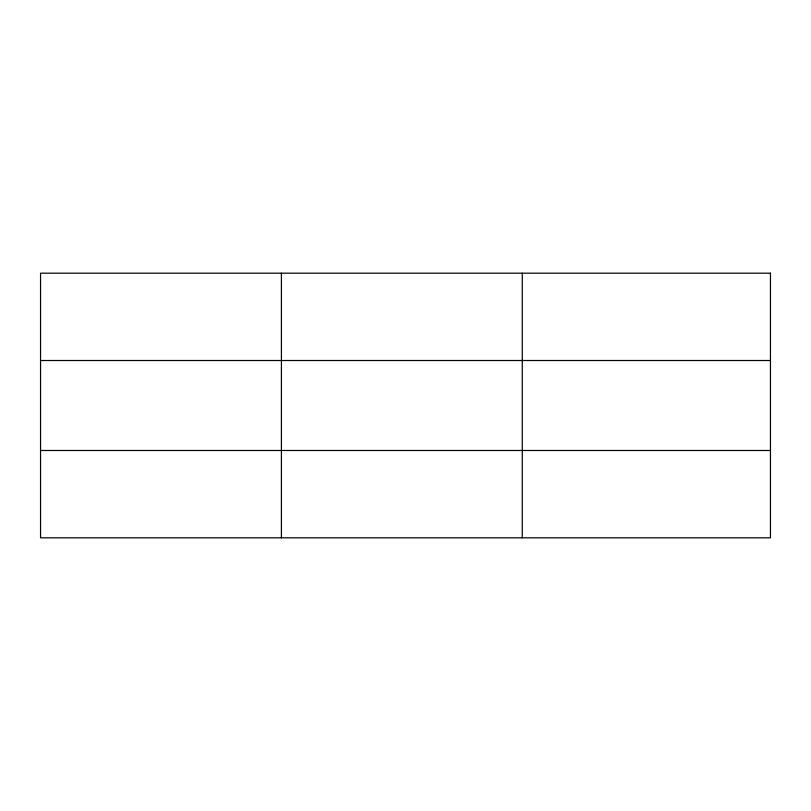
<?xml version="1.0" encoding="UTF-8"?>
<svg xmlns="http://www.w3.org/2000/svg" width="811" height="811" viewBox="0 0 811 811"><rect width="100%" height="100%" fill="white"/><g stroke="black" fill="none" stroke-linecap="round" stroke-linejoin="round"><path stroke-width="1.22" d="M40.55 360.51L770.45 360.51M40.55 450.49L770.45 450.49M522.284 273.185L522.284 537.815M281.417 273.185L281.417 537.815M770.45 273.185L770.45 537.815L40.55 537.815L40.55 273.185L770.45 273.185"/></g></svg>
